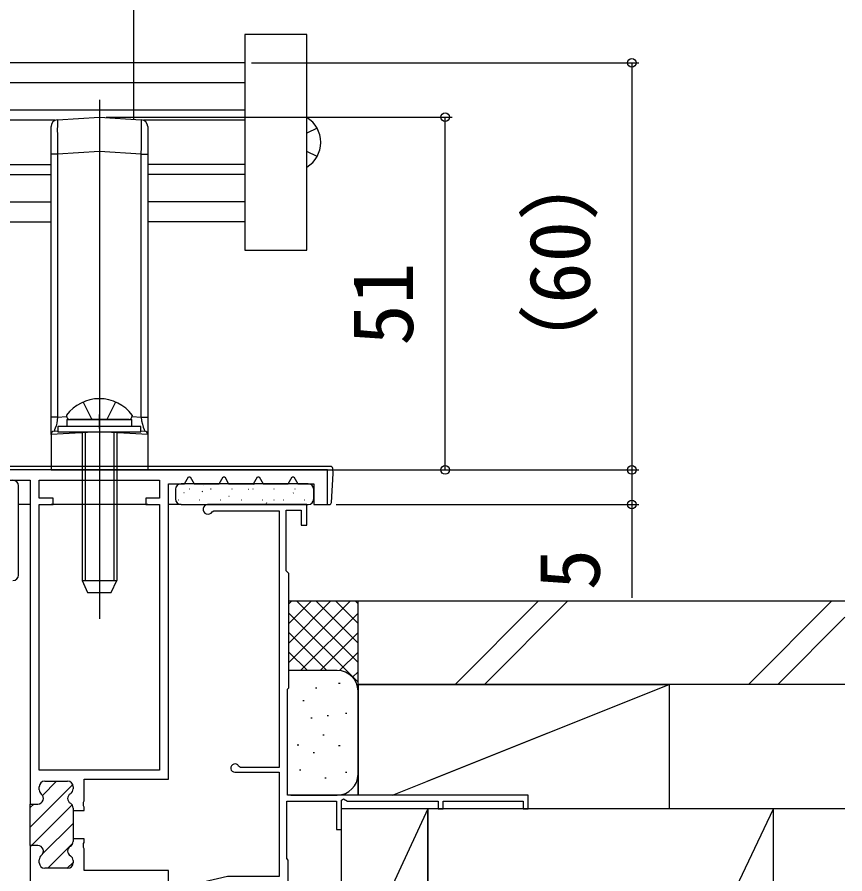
# Model space of a CAD drawing. Units: millimetres, scale not verified. Extents: x -525 to 525, y -783 to 778.
# Drawn here: x 249.6 to 369.3, y -625.2 to -501.3 of the extents above; entities that cross this region are included whole.
import ezdxf
from ezdxf.enums import TextEntityAlignment as Align

# ---------------------------------------------------------------- set-up
doc = ezdxf.new("R2010")
doc.units = ezdxf.units.MM
doc.header["$LTSCALE"] = 4
for name, color, linetype in [('0-2_YKK_11', 7, 'Continuous'), ('0-3_YKK_11E', 7, 'Continuous'), ('0-4_YKK_12', 2, 'Continuous'), ('0-5_YKK_13', 4, 'Continuous'), ('0-6_YKK_D', 6, 'Continuous'), ('0-8_YSS_K', 3, 'Continuous')]:
    doc.layers.add(name, color=color, linetype=linetype)
doc.styles.add('ＭＳ ゴシック', font='')
doc.styles.get('ＭＳ ゴシック').set_extended_font_data('MS Gothic')

msp = doc.modelspace()

# ---------------------------------------------------------------- linework, layer by layer
at = {"layer": '0-2_YKK_11'}
for p, q in [((253.261, -613.851), (255.312, -611.801)), ((253.6, -611.801), (256.9, -611.801)), ((253.6, -611.801), (256.9, -611.801)), ((251.5, -618.441), (257.641, -612.3)), ((252.8, -613.052), (252.8, -612.601)), ((252.8, -613.052), (252.8, -612.601)), ((257.7, -612.601), (257.7, -612.916)), ((257.7, -612.601), (257.7, -612.916)), ((251.5, -615.613), (252.012, -615.101)), ((251.5, -621.27), (257.55, -615.22)), ((253.287, -622.311), (257.7, -617.898)), ((252.6, -621.101), (251.5, -621.101)), ((252.6, -621.101), (251.5, -621.101)), ((254.025, -624.401), (257.659, -620.767)), ((252.8, -623.601), (252.8, -623.15)), ((252.8, -623.601), (252.8, -623.15)), ((256.854, -624.401), (257.7, -623.555)), ((257.7, -623.287), (257.7, -623.601)), ((257.7, -623.287), (257.7, -623.601)), ((256.9, -624.401), (253.6, -624.401)), ((256.9, -624.401), (253.6, -624.401))]:
    msp.add_line(p, q, dxfattribs=at)
for points in [[(294.5, -566.801), (238.5, -566.801), (238.5, -582.801), (239.8, -582.801), (239.8, -568.301), (251.5, -568.301), (251.5, -615.101), (252.6, -615.101)], [(257.7, -615.687), (257.7, -616.051), (259.3, -616.051), (259.3, -615.56), (259.18, -615.376), (259.18, -614.826), (259.3, -614.643), (259.3, -611.501), (271.5, -611.501), (271.5, -568.801), (273.807, -568.801), (274.385, -567.801), (274.615, -567.801), (275.193, -568.801), (278.807, -568.801), (279.385, -567.801), (279.615, -567.801), (280.193, -568.801), (283.807, -568.801), (284.385, -567.801), (284.615, -567.801), (285.193, -568.801), (288.807, -568.801), (289.385, -567.801), (289.615, -567.801), (290.193, -568.801), (292.5, -568.801), (292.5, -571.801), (294.5, -571.801), (294.5, -566.801)], [(251.5, -621.101), (251.5, -615.101), (252.6, -615.101)], [(257.7, -615.687), (257.7, -616.051), (257.7, -620.151), (257.7, -620.516)], [(251.5, -621.101), (251.5, -645.301), (256.5, -645.301), (269, -646.107), (269, -660.301), (271.5, -660.301), (271.5, -659.603), (271.35, -659.343), (271.2, -659.083), (271.2, -645.521), (271.35, -645.261), (271.5, -645.001), (271.5, -624.701), (259.3, -624.701), (259.3, -621.56), (259.18, -621.376), (259.18, -620.826), (259.3, -620.643), (259.3, -620.151), (257.7, -620.151), (257.7, -620.516)]]:
    msp.add_lwpolyline(points, dxfattribs=at)
msp.add_lwpolyline([(270.2, -571.801), (270.2, -610.201), (252.8, -610.201), (252.8, -571.801), (254.8, -571.801), (254.8, -570.901), (252.8, -570.901), (252.8, -568.301), (270.2, -568.301), (270.2, -570.901), (268.2, -570.901), (268.2, -571.801)], close=True, dxfattribs=at)
for centre, start, end in [((253.6, -612.601), 90.00001, 179.99999), ((253.6, -612.601), 90.00001, 179.99999), ((256.9, -612.601), 0.00001, 89.99999), ((256.9, -612.601), 0.00001, 89.99999), ((253.6, -613.052), 179.99999, 231.31781), ((253.6, -613.052), 179.99999, 231.31781), ((256.9, -612.916), 300.00001, 0.00004), ((256.9, -612.916), 300.00001, 0.00004), ((252.6, -614.301), 270.00001, 51.31781), ((252.6, -614.301), 270.00001, 51.31781), ((257.7, -614.301), 120, 240), ((257.7, -614.301), 120, 240), ((256.9, -615.687), 359.99996, 59.99999), ((256.9, -615.687), 359.99996, 59.99999), ((256.9, -620.516), 300.00001, 0.00004), ((256.9, -620.516), 300.00001, 0.00004), ((252.6, -621.901), 308.68219, 89.99999), ((252.6, -621.901), 308.68219, 89.99999), ((257.7, -621.901), 120, 240), ((257.7, -621.901), 120, 240), ((253.6, -623.15), 128.68219, 180.00001), ((253.6, -623.15), 128.68219, 180.00001), ((256.9, -623.287), 359.99996, 59.99999), ((256.9, -623.287), 359.99996, 59.99999), ((253.6, -623.601), 180.00001, 269.99999), ((253.6, -623.601), 180.00001, 269.99999), ((256.9, -623.601), 270.00001, 359.99999), ((256.9, -623.601), 270.00001, 359.99999)]:
    msp.add_arc(centre, 0.8, start, end, dxfattribs=at)
at = {"layer": '0-3_YKK_11E'}
for points in [[(291.501, -574.801), (291.501, -571.801), (277.201, -571.801)], [(277.807, -572.851), (278.067, -572.701), (287.501, -572.701)], [(287.501, -572.701), (287.501, -609.801), (281.907, -609.801), (281.638, -609.635)], [(288.801, -638.201), (288.801, -623.201), (288.601, -623.001), (288.601, -614.701), (295.801, -614.701), (295.801, -618.801), (296.501, -618.801), (296.501, -614.528), (296.801, -614.355), (297.401, -614.701), (310.501, -614.701), (310.501, -615.801), (311.201, -615.801), (311.201, -614.701), (322.801, -614.701), (322.801, -615.801), (323.501, -615.801), (323.501, -613.801), (288.701, -613.801), (288.701, -598.501), (288.901, -598.301), (288.901, -581.801), (288.701, -581.601), (288.501, -581.401), (288.501, -572.601), (290.701, -572.601), (290.701, -574.801), (291.501, -574.801)], [(281.101, -610.501), (287.501, -610.501), (287.501, -625.601), (280.001, -625.601), (276.501, -626.401), (276.501, -628.301), (277.501, -628.301), (277.501, -627.404), (280.136, -626.801), (287.501, -626.801), (287.501, -641.901), (277.501, -641.901)]]:
    msp.add_lwpolyline(points, dxfattribs=at)
for centre, radius, start, end in [((277.201, -572.501), 0.7, 90.00001, 330), ((281.101, -609.901), 0.6, 26.3878, 270)]:
    msp.add_arc(centre, radius, start, end, dxfattribs=at)
at = {"layer": '0-4_YKK_12'}
for p, q in [((282.51, -507.944), (73.75, -507.944)), ((282.51, -510.844), (73.75, -510.844)), ((282.51, -514.775), (73.75, -514.775)), ((255.122, -516.244), (73.75, -516.244)), ((282.51, -516.244), (267.878, -516.244)), ((73.75, -522.644), (254.5, -522.644)), ((282.51, -522.644), (268.5, -522.644)), ((73.75, -524.113), (254.5, -524.113)), ((282.51, -524.113), (268.5, -524.113)), ((73.75, -528.044), (254.5, -528.044)), ((282.51, -528.044), (268.5, -528.044)), ((73.75, -530.944), (254.5, -530.944)), ((282.51, -530.944), (268.5, -530.944))]:
    msp.add_line(p, q, dxfattribs=at)
at = {"layer": '0-5_YKK_13'}
for p, q in [((266.5, -516.107), (266.5, -59.597)), ((261.5, -513.301), (261.5, -588.331)), ((255.439, -516.172), (261.5, -515.801)), ((261.5, -515.801), (261.5, -520.792)), ((261.5, -515.801), (267.561, -516.172)), ((254.5, -521.163), (254.5, -517.17)), ((268.5, -517.17), (268.5, -521.163)), ((292.975, -517.394), (291.51, -518.125)), ((255.439, -521.163), (254.5, -521.163)), ((254.5, -559.176), (254.5, -521.163)), ((261.5, -520.792), (255.439, -521.163)), ((255.439, -521.163), (255.439, -559.176)), ((261.5, -520.792), (261.5, -558.805)), ((267.561, -521.163), (261.5, -520.792)), ((267.561, -559.176), (267.561, -521.163)), ((292.975, -521.494), (291.51, -520.763)), ((259.15, -556.991), (260.355, -559.408)), ((263.85, -556.991), (262.645, -559.408)), ((255.439, -559.176), (256.759, -559.095)), ((256.75, -558.903), (256.75, -559.003)), ((256.8, -559.503), (256.8, -560.503)), ((256.8, -559.503), (266.2, -559.503)), ((265.75, -559.503), (257.25, -559.503)), ((260.534, -559.503), (260.355, -559.408)), ((261.5, -560.801), (261.5, -558.805)), ((262.467, -559.503), (262.645, -559.408)), ((266.2, -560.503), (266.2, -559.503)), ((266.242, -559.095), (267.561, -559.176)), ((266.25, -558.903), (266.25, -559.003)), ((261.5, -561.302), (254.5, -561.7)), ((254.5, -561.7), (254.5, -566.801)), ((254.97, -561.201), (255.5, -561.168)), ((259, -561.303), (259, -567.001)), ((259.433, -561.303), (259.433, -567.001)), ((268.5, -561.7), (261.5, -561.302)), ((261.5, -561.302), (261.5, -566.801)), ((263.567, -561.303), (263.567, -567.001)), ((264, -561.303), (264, -567.001)), ((267.5, -561.168), (268.031, -561.201)), ((268.5, -561.7), (268.5, -566.801)), ((294.957, -566.301), (238.043, -566.301)), ((254.5, -566.801), (261.5, -566.801)), ((259, -567.001), (259, -582.803)), ((259.433, -567.001), (259.433, -582.803)), ((261.5, -566.801), (268.5, -566.801)), ((263.567, -567.001), (263.567, -582.803)), ((264, -567.001), (264, -582.803)), ((295.3, -567.301), (295.256, -566.583)), ((295.042, -571.52), (295.3, -567.301)), ((249.8, -582.001), (249.8, -569.101)), ((272.5, -569.601), (272.5, -571.001)), ((291.7, -568.801), (273.3, -568.801)), ((274.549, -569.525), (274.599, -569.525)), ((276.519, -569.07), (276.528, -569.067)), ((277.589, -569.525), (277.639, -569.525)), ((280.629, -569.525), (280.679, -569.525)), ((283.028, -569.606), (283.038, -569.603)), ((283.669, -569.525), (283.719, -569.525)), ((283.848, -568.869), (283.932, -568.813)), ((286.709, -569.525), (286.759, -569.525)), ((289.749, -569.525), (289.799, -569.525)), ((292.281, -569.171), (292.29, -569.167)), ((292.5, -571.001), (292.5, -569.601)), ((273.729, -570.058), (273.738, -570.055)), ((276.356, -569.91), (276.44, -569.854)), ((280.238, -570.594), (280.247, -570.591)), ((289.538, -570.142), (289.547, -570.139)), ((251.5, -571.801), (249.8, -571.801)), ((268.5, -571.801), (254.5, -571.801)), ((273.3, -571.801), (271.5, -571.801)), ((272.934, -571.14), (272.984, -571.14)), ((273.3, -571.801), (291.7, -571.801)), ((275.974, -571.14), (276.024, -571.14)), ((277.118, -571.699), (277.127, -571.696)), ((279.014, -571.14), (279.064, -571.14)), ((282.054, -571.14), (282.104, -571.14)), ((285.094, -571.14), (285.144, -571.14)), ((285.653, -571.592), (285.736, -571.537)), ((286.747, -571.13), (286.757, -571.127)), ((288.134, -571.14), (288.184, -571.14)), ((291.174, -571.14), (291.224, -571.14)), ((294, -571.801), (294.743, -571.801)), ((259, -582.803), (259.8, -584.503)), ((259, -582.803), (264, -582.803)), ((263.2, -584.503), (264, -582.803)), ((259.8, -584.503), (263.2, -584.503))]:
    msp.add_line(p, q, dxfattribs=at)
for points in [[(291.51, -535.044), (291.51, -527.194), (291.51, -503.844), (282.51, -503.844), (282.51, -535.044)], [(255.5, -561.303), (267.5, -561.303), (267.5, -560.503), (255.5, -560.503)]]:
    msp.add_lwpolyline(points, close=True, dxfattribs=at)
for points in [[(267.561, -521.163), (268.5, -521.163), (268.5, -559.176)], [(255.439, -559.176), (255.239, -559.176), (255.039, -559.176), (254.854, -559.176), (254.699, -559.176), (254.586, -559.176), (254.521, -559.176), (254.5, -559.176)], [(254.5, -561.7), (254.5, -561.692), (254.5, -561.666), (254.5, -561.622), (254.5, -561.559), (254.5, -561.476), (254.5, -561.374), (254.5, -561.253), (254.5, -561.114), (254.5, -560.959), (254.5, -560.786), (254.5, -560.594), (254.5, -560.386), (254.5, -560.162), (254.5, -559.927), (254.5, -559.682), (254.5, -559.43), (254.5, -559.176)], [(255.439, -559.176), (255.405, -559.626), (255.329, -560.051), (255.223, -560.432), (255.112, -560.751), (255.028, -560.998), (254.982, -561.147)], [(267.561, -559.176), (268.035, -559.176), (268.375, -559.176), (268.5, -559.176), (268.5, -559.446), (268.5, -559.712), (268.5, -559.971), (268.5, -560.219), (268.5, -560.452), (268.5, -560.667), (268.5, -560.863), (268.5, -561.038), (268.5, -561.194), (268.5, -561.331), (268.5, -561.446), (268.5, -561.54), (268.5, -561.612), (268.5, -561.662), (268.5, -561.689), (268.5, -561.7)], [(267.561, -559.176), (267.604, -559.71), (267.71, -560.2), (267.841, -560.623), (267.954, -560.948), (268.018, -561.144)], [(261.5, -560.801), (261.5, -560.869), (261.5, -561.052), (261.5, -561.302)]]:
    msp.add_lwpolyline(points, dxfattribs=at)
for centre, radius, start, end in [((255.5, -517.17), 1, 93.5, 180), ((267.5, -517.17), 1, 0, 86.5), ((289.31, -519.444), 4.2, 301.58814, 58.41186), ((261.5, -562.403), 5.9, 36.38156, 143.61844), ((257.25, -559.003), 0.5, 180, 270), ((265.75, -559.003), 0.5, 270, 0), ((255, -561.7), 0.5, 93.5, 180), ((268, -561.7), 0.5, 0, 86.5), ((294.957, -566.601), 0.3, 3.5, 90), ((249, -569.101), 0.8, 0, 90), ((273.3, -569.601), 0.8, 90, 180), ((291.7, -569.601), 0.8, 0, 90), ((273.3, -571.001), 0.8, 180, 270), ((291.7, -571.001), 0.8, 270, 0), ((294.743, -571.501), 0.3, 270, 356.5), ((249, -582.001), 0.8, 270, 0)]:
    msp.add_arc(centre, radius, start, end, dxfattribs=at)
for centre, major_axis, start_param, end_param in [((255.5, -521.178), (0.061, -5.006), 3.1421876, 4.709257), ((267.5, -521.178), (-0.061, -5.006), 1.5739283, 3.1409977)]:
    msp.add_ellipse(centre, major_axis=major_axis, ratio=0.012158, start_param=start_param, end_param=end_param, dxfattribs=at)
at = {"layer": '0-6_YKK_D'}
for p, q in [((283.51, -507.944), (339.497, -507.944)), ((338.497, -507.944), (338.497, -566.801)), ((262.5, -515.801), (312.5, -515.801)), ((311.5, -566.801), (311.5, -515.801)), ((260.747, -566.801), (312.5, -566.801)), ((260.747, -566.801), (339.497, -566.801)), ((295.2, -566.801), (339.497, -566.801)), ((295.743, -571.801), (339.497, -571.801))]:
    msp.add_line(p, q, dxfattribs=at)
msp.add_lwpolyline([(338.497, -566.801), (338.497, -571.801), (338.497, -585.306)], dxfattribs=at)
for centre in [(338.497, -507.944), (311.5, -515.801), (311.5, -566.801), (338.497, -566.801), (338.497, -566.801), (338.497, -571.801)]:
    msp.add_circle(centre, 0.637, dxfattribs=at)
at = {"layer": '0-8_YSS_K'}
for p, q in [((298.901, -585.801), (288.901, -585.801)), ((288.901, -594.659), (297.758, -585.801)), ((288.901, -591.831), (294.93, -585.801)), ((288.901, -589.002), (292.102, -585.801)), ((288.901, -586.174), (289.273, -585.801)), ((290.043, -585.801), (298.901, -594.659)), ((292.871, -585.801), (298.901, -591.831)), ((295.7, -585.801), (298.901, -589.002)), ((298.528, -585.801), (298.901, -586.174)), ((369.31, -585.801), (298.901, -585.801)), ((298.901, -598.801), (298.901, -585.801)), ((312.943, -597.801), (324.943, -585.801)), ((329.185, -585.801), (317.185, -597.801)), ((355.369, -597.801), (367.369, -585.801)), ((288.901, -587.488), (298.901, -597.488)), ((290.587, -595.801), (298.901, -587.488)), ((369.31, -588.103), (359.612, -597.801)), ((288.901, -590.316), (294.386, -595.801)), ((293.415, -595.801), (298.901, -590.316)), ((288.901, -593.144), (291.575, -595.819)), ((296.226, -595.819), (298.901, -593.144)), ((295.901, -595.801), (288.901, -595.801)), ((298.106, -596.767), (298.901, -595.973)), ((296.095, -597.629), (296.296, -597.629)), ((298.901, -597.801), (298.901, -613.801)), ((298.901, -597.801), (343.901, -597.801)), ((298.901, -597.801), (298.901, -610.801)), ((298.901, -597.801), (343.901, -597.801)), ((303.901, -613.801), (343.901, -597.801)), ((308.901, -611.801), (343.901, -597.801)), ((292.757, -598.297), (292.957, -598.297)), ((298.901, -613.801), (298.901, -598.801)), ((290.901, -600.127), (291.101, -600.127)), ((292.09, -602.636), (292.29, -602.636)), ((294.426, -602.302), (294.626, -602.302)), ((297.097, -601.969), (297.297, -601.969)), ((293.824, -605.095), (294.024, -605.095)), ((290.117, -606.557), (290.317, -606.557)), ((296.095, -606.642), (296.296, -606.642)), ((292.424, -607.643), (292.624, -607.643)), ((290.421, -610.15), (290.621, -610.15)), ((297.097, -610.484), (297.297, -610.484)), ((294.093, -611.315), (294.293, -611.315)), ((289.201, -613.801), (295.901, -613.801)), ((309.001, -615.801), (296.501, -615.801)), ((296.501, -642.801), (296.501, -615.801)), ((309.001, -615.801), (296.501, -642.801)), ((369.31, -615.801), (309.001, -615.801)), ((309.001, -720.801), (359.001, -615.801)), ((309.001, -642.801), (309.001, -615.801)), ((359.001, -720.801), (359.001, -615.801))]:
    msp.add_line(p, q, dxfattribs=at)
for points in [[(369.31, -597.801), (298.901, -597.801), (298.901, -585.801)], [(343.901, -597.801), (343.901, -615.801), (298.901, -615.801)], [(343.901, -597.801), (343.901, -615.801), (298.901, -615.801)], [(309.001, -615.801), (309.001, -720.801), (359.001, -720.801)]]:
    msp.add_lwpolyline(points, dxfattribs=at)
for centre, start, end in [((295.901, -598.801), 0, 90), ((295.901, -610.801), 270, 0)]:
    msp.add_arc(centre, 3, start, end, dxfattribs=at)

# ---------------------------------------------------------------- texts
at = {"layer": '0-6_YKK_D', "style": 'ＭＳ ゴシック'}
for s, p in [('（60）', (335.065, -554.793)), ('51', (309.5, -548.835)), ('5', (336.497, -584.192))]:
    msp.add_text(s, height=8.798, rotation=90, dxfattribs=at).set_placement(p, align=Align.BOTTOM_LEFT)

doc.saveas('drawing.dxf')
